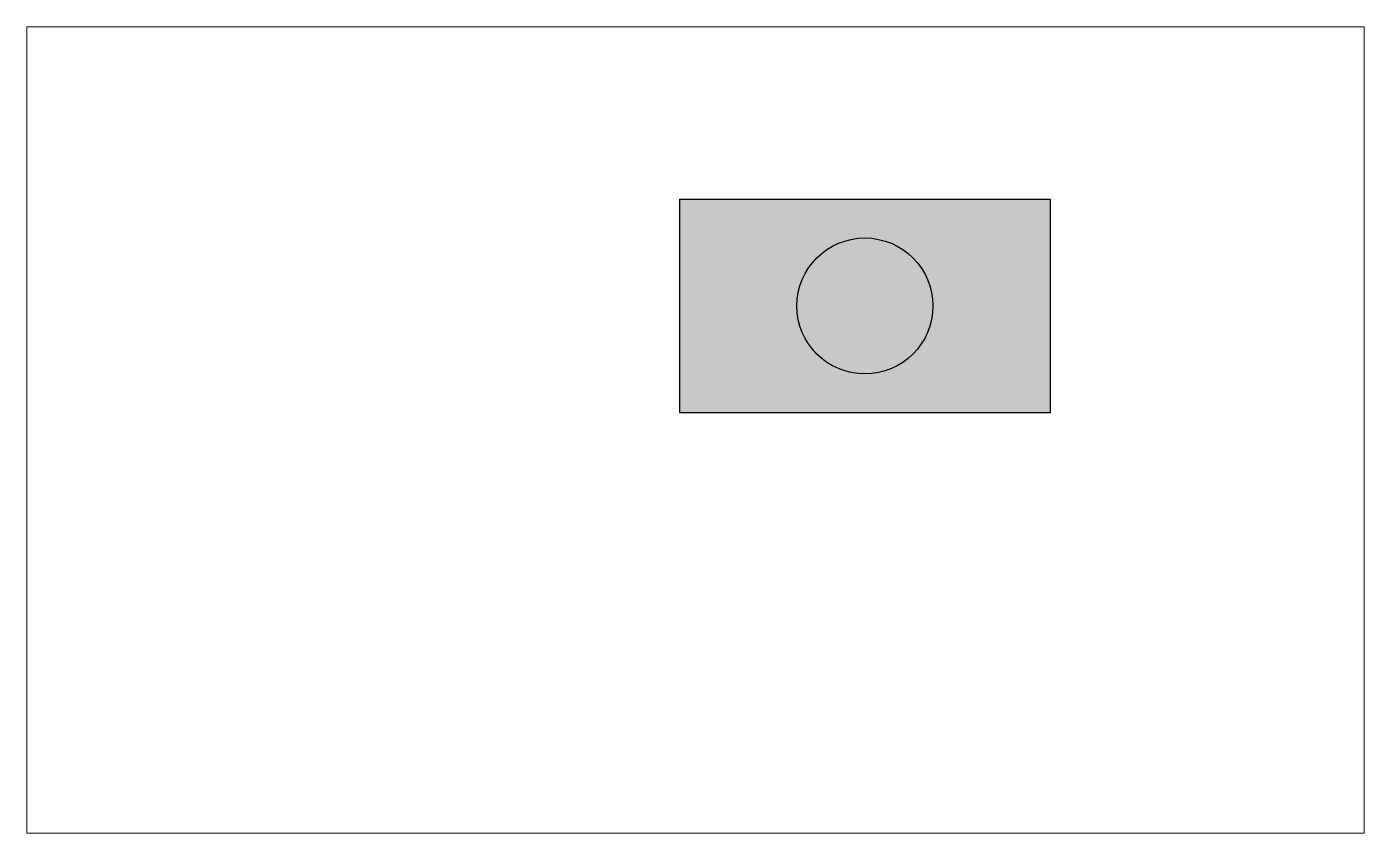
# Paper-space layout 'Layout1' of a CAD drawing. Header units: millimetres. Extents: x 0 to 282, y 0 to 170.
# The model-space entities are those that its viewports show. They can reach past a viewport. Long polylines and large blocks are cut down to what shows.
import ezdxf

# ---------------------------------------------------------------- set-up
doc = ezdxf.new("R2010")
doc.units = ezdxf.units.MM
doc.header["$LTSCALE"] = 0.5

msp = doc.modelspace()

# ---------------------------------------------------------------- hatches: boundary and pattern name
h = msp.add_hatch(color=3)
h.dxf.hatch_style = 1
h.paths.add_polyline_path([(88714, 57770), (-3940, 57770), (-3940, 4276), (88714, 4276)])
h.paths.add_polyline_path([(25377, 31023, -1), (59398, 31023, -1)], flags=16)
h = msp.add_hatch(color=1)
h.dxf.hatch_style = 1
h.paths.add_polyline_path([(25377, 31023, 1), (59398, 31023, 1)])

# ---------------------------------------------------------------- linework, layer by layer
msp.add_lwpolyline([(-3940, 57770), (88714, 57770), (88714, 4276), (-3940, 4276)], close=True)
msp.add_circle((42387, 31023), 17011)

psp = doc.layouts.get("Layout1")

# ---------------------------------------------------------------- viewports
at = {"layer": '0', "view_target_point": (-9394.21, 4896.56)}
psp.add_viewport(center=(141, 85), size=(282, 169.9983), view_center_point=(9394.21, -4896.56), view_height=201724.1379, dxfattribs=at)

doc.saveas('drawing.dxf')
